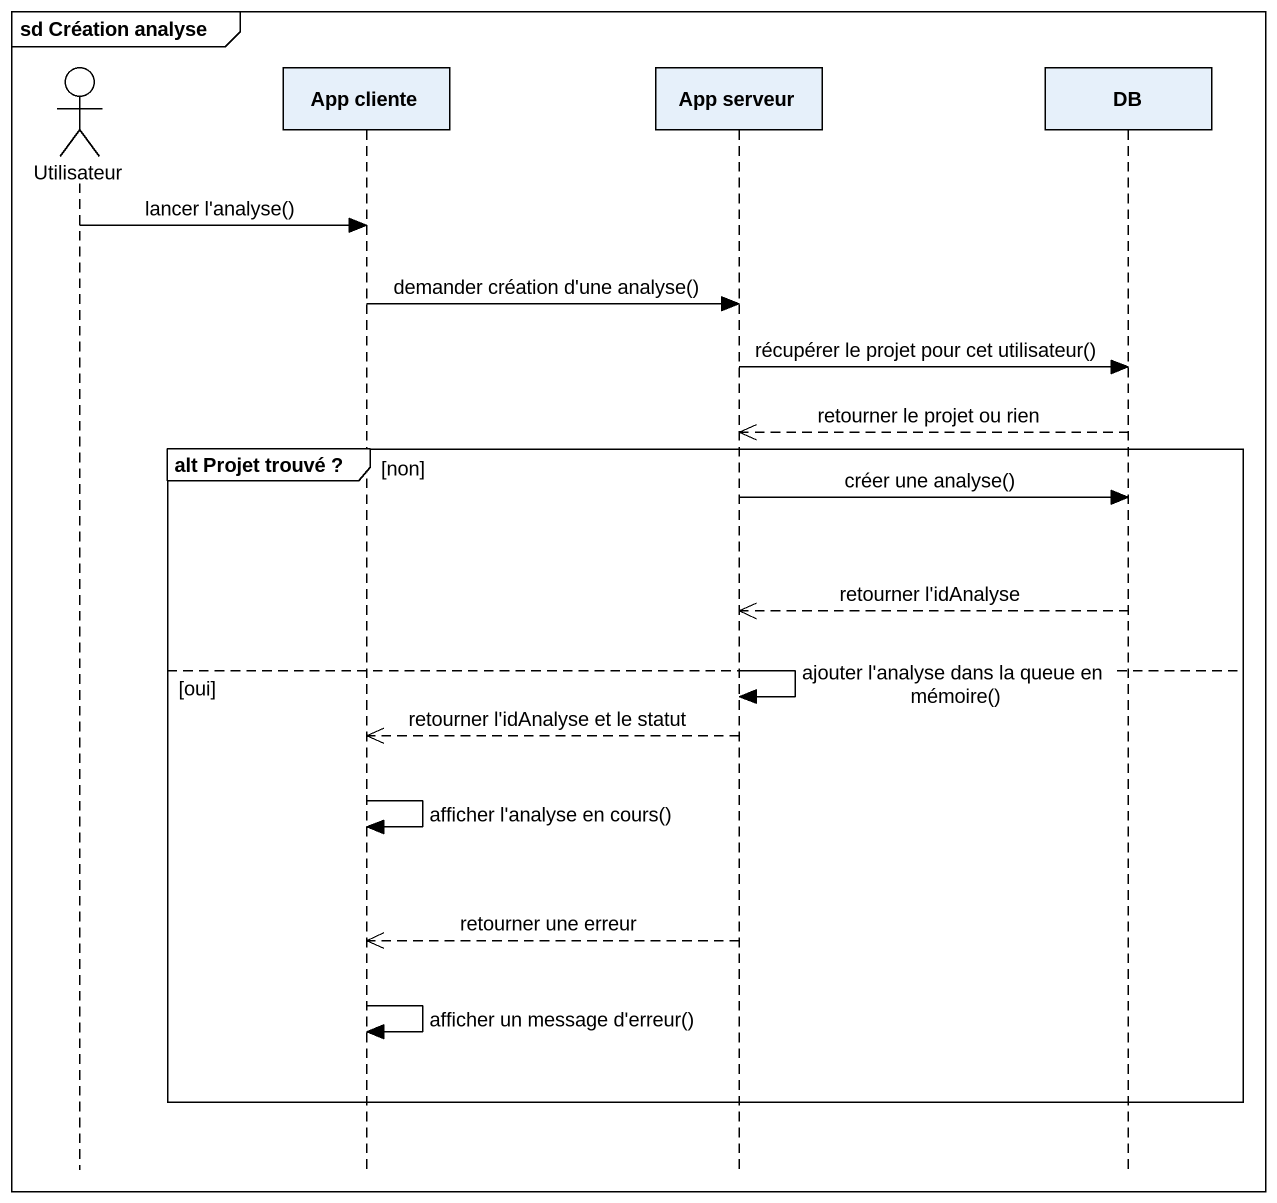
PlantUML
@startuml
mainframe sd Création analyse
hide footbox
actor Utilisateur
participant "App cliente" as App_cliente
participant "App serveur" as App_serveur
participant DB

Utilisateur -> App_cliente : lancer l'analyse()
App_cliente -> App_serveur : demander création d'une analyse()
App_serveur -> DB : récupérer le projet pour cet utilisateur()
DB -->> App_serveur : retourner le projet ou rien
group alt Projet trouvé ? [non]
  App_serveur -> DB : créer une analyse()
  DB -->> App_serveur : retourner l'idAnalyse
else oui
  App_serveur -> App_serveur : ajouter l'analyse dans la queue en mémoire()
  App_serveur -->> App_cliente : retourner l'idAnalyse et le statut
  App_cliente -> App_cliente : afficher l'analyse en cours()
  App_serveur -->> App_cliente : retourner une erreur
  App_cliente -> App_cliente : afficher un message d'erreur()
end
@enduml
